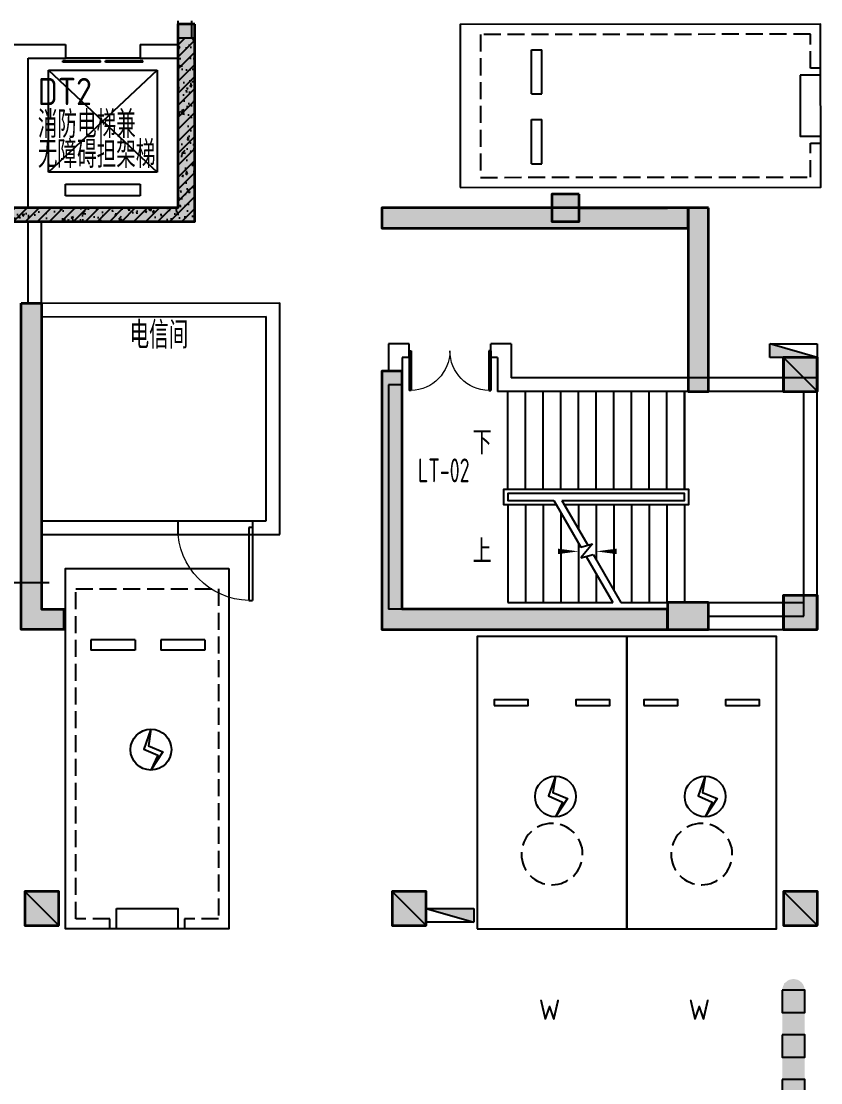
# Model space of a CAD drawing. Extents: x 512858 to 514372, y -232486 to -231710.
# Drawn here: x 512956.27 to 512968.02, y -232100.16 to -232084.55 of the extents above; entities that cross this region are included whole.
import ezdxf
from ezdxf.enums import TextEntityAlignment as Align

# ---------------------------------------------------------------- set-up
doc = ezdxf.new("R2010")
doc.units = 0
doc.header["$LTSCALE"] = 1000
for name, pattern in [('B1F_车位$0$__DASH', [0.35, 0.25, -0.1]), ('B1F_车位$0$DASH', [0.35, 0.25, -0.1]), ('新块$0$__DASH', [0.35, 0.25, -0.1]), ('新块$0$DASH', [0.35, 0.25, -0.1])]:
    doc.linetypes.add(name, pattern=pattern)
doc.layers.get('0').update_dxf_attribs({"color": 252})
for name, color, linetype in [('2#HXT-B1$0$A-DOOR', 252, 'Continuous'), ('2#HXT-B1$0$A-PATT-COLU', 252, 'Continuous'), ('2#HXT-B1$0$A-STAIR', 252, 'Continuous'), ('2#HXT-B1$0$A-STR-CONC-B', 252, 'Continuous'), ('2#HXT-B1$0$A-WALL-S', 252, 'Continuous'), ('_0', 252, 'Continuous'), ('A-ANNO-100-TXT', 252, 'Continuous'), ('A-ANNO-50-SYMB', 252, 'Continuous'), ('A-ANNO-HATC-PATT', 252, 'Continuous'), ('A-ANNO-NOTE', 252, 'Continuous'), ('A-COLU-CONC', 252, 'Continuous'), ('A-DOOR-FIRE', 252, 'Continuous'), ('A-FIRE-DOOR', 252, 'Continuous'), ('A-STAIR', 252, 'Continuous'), ('A-WALL-BLOK', 252, 'Continuous'), ('A-WALL-S', 252, 'Continuous'), ('AA-WALL', 252, 'Continuous'), ('AD-普通车位', 252, 'Continuous'), ('B1F_车位$0$A-PARK-W', 252, 'Continuous'), ('B1F_车位$0$AD-微型车位', 252, 'B1F_车位$0$DASH'), ('B1F_车位$0$P-减速带', 252, 'Continuous'), ('建-房间名称', 252, 'Continuous'), ('新块$0$A-PARK-D', 252, 'Continuous'), ('新块$0$AD-普通车位', 252, '新块$0$DASH'), ('风井', 252, 'Continuous')]:
    doc.layers.add(name, color=color, linetype=linetype)
for name, color, linetype, lineweight in [('P-FIRE-FH', 252, 'Continuous', 25), ('S-COLU', 252, 'Continuous', 35), ('s-colu-cons', 252, 'Continuous', 35), ('S-COLU-HATC', 252, 'Continuous', 25), ('S-WALL', 252, 'Continuous', 35), ('S-WALL-HATC', 252, 'Continuous', 25)]:
    doc.layers.add(name, color=color, linetype=linetype, lineweight=lineweight)
doc.styles.add('_TCH_DIM', font='TSSDENG.shx', dxfattribs={"width": 0.8, "bigfont": 'hztxt.shx'})
doc.styles.add('B1F_车位$0$CADReader_TextStyle', font='tssdeng.shx', dxfattribs={"height": 0.2, "bigfont": 'gbcbig.shx'})
doc.styles.add('TYDG_02', font='TSSDENG.shx', dxfattribs={"width": 0.8, "bigfont": 'hztxt.shx'})
doc.styles.add('邻里中心-雨水$0$STANDARD', font='GBENOR', dxfattribs={"bigfont": 'GBCBIG'})
pattern_1 = [(45, (0, 0), (-88.38834764831844, 88.38834764831844), []), (50, (0, 0), (358.6300913003767, -31.37606749129755), [37.5, -412.5]), (355, (0, 0), (-69.3756668065, 376.0960668500059), [30, -330]), (100.4514, (29.88584, -2.61467), (289.2546908570108, 344.7197710304768), [31.870095, -350.571056]), (46.1842, (0, 100), (533.6205243128222, -82.75950716450905), [56.25, -618.75]), (96.63560000000001, (44.4683725, 93.1033465), (467.3313527743517, 487.0589354502209), [47.805144, -525.8565]), (351.1842, (0, 100), (467.3309725668136, 487.0593004626623), [45, -495]), (21, (50, 75), (298.4535260592309, -201.3094453326694), [37.5, -412.5]), (325.9999999999999, (50, 75), (121.6576659607912, 362.5750225234264), [30, -330]), (71.4514, (74.8711165, 58.224197), (420.111314290745, 161.2652483549762), [31.870095, -350.571056]), (37.5, (0, 0), (6.079927658645312, 166.4469269156558), [0, -326, 0, -335, 0, -331.25]), (7.5, (0, 0), (131.5347687210743, 197.2058559411801), [0, -191, 0, -318.5, 0, -126.25]), (-32.5, (-111.5, 0), (266.9112180862045, -11.27743586718988), [0, -125, 0, -390, 0, -517.5]), (-42.50000000000001, (-161.5, 0), (291.5930846711931, 50.05249116615887), [0, -162.5, 0, -259, 0, -367.5])]

# ---------------------------------------------------------------- blocks, each defined once
blk = doc.blocks.new('B1F_车位$0$A$C7DEF2C06')
at = {"layer": 'B1F_车位$0$A-PARK-W', "ltscale": 1000}
for points in [[(-1100.000007629395, 4300), (1099.999992370605, 4300), (1099.999992370605, 0), (-1100.000007629395, 0)], [(-850.0000152587891, 1013.545161247253), (-350.0000076293945, 1013.545161247253), (-350.0000076293945, 933.5451612472534), (-850.0000076293945, 933.5451622009277)], [(349.9999923706055, 1013.545162200928), (849.9999923706055, 1013.545162200928), (849.9999923706055, 933.5451622009277), (349.9999923706055, 933.5451612472534)]]:
    blk.add_lwpolyline(points, close=True, dxfattribs=at)
at = {"layer": 'B1F_车位$0$A-PARK-W', "linetype": 'B1F_车位$0$__DASH'}
blk.add_circle((-7.6293945312e-06, 3200), 449.9999999999999, dxfattribs=at)
at = {"layer": 'B1F_车位$0$A-PARK-W', "style": 'B1F_车位$0$CADReader_TextStyle'}
blk.add_text('W', height=299.9999999999999, rotation=180, dxfattribs=at).set_placement((123.4111938476562, 5727.089138031006), align=Align.BOTTOM_LEFT)
blk = doc.blocks.new('B1F_车位$0$微型车停车位')
at = {"layer": 'B1F_车位$0$A-PARK-W', "ltscale": 1000, "extrusion": (2.154753655893724e-06, 3.684343053156277e-06, -0.9999999999908914), "rotation": 179.999998871306}
blk.add_blockref('B1F_车位$0$A$C7DEF2C06', (-0.0002601499170256, 4299.998865311438), dxfattribs=at)
blk = doc.blocks.new('新块$0$A$C0EC85F9A')
at = {"layer": '新块$0$A-PARK-D'}
for p, q in [((1024.865119934082, 1200.108159065247), (374.865119934082, 1200.108155250549)), ((374.8651123046875, 1050.108156204224), (374.865119934082, 1200.108155250549)), ((1024.865119934082, 1050.108158111572), (1024.865119934082, 1200.108159065247)), ((2049.865119934082, 1200.108160018921), (1399.865112304688, 1200.108158111572)), ((1399.865127563477, 1050.108156204224), (1399.865112304688, 1200.108158111572)), ((2049.865127563477, 1050.108158111572), (2049.865119934082, 1200.108160018921)), ((1024.865119934082, 1050.108158111572), (374.8651123046875, 1050.108156204224)), ((2049.865127563477, 1050.108158111572), (1399.865127563477, 1050.108156204224))]:
    blk.add_line(p, q, dxfattribs=at)
for points in [[(2400, 9.536743164e-07), (2400.000007629395, 5300), (7.6293945312e-06, 5300), (0, 0)], [(750.0000076293945, 5000.000000953674), (1650.000015258789, 5000.000000953674), (1650, 5299.999997138977), (750, 5299.999999046326)]]:
    blk.add_lwpolyline(points, close=True, dxfattribs=at)
at = {"layer": '新块$0$A-PARK-D', "linetype": '新块$0$__DASH'}
blk.add_lwpolyline([(650, 5300.000000953674), (650.0000076293945, 5150), (150, 5150.000000953674), (150.0000076293945, 300), (2250.000007629395, 300.0000009536743), (2250.000015258789, 5150), (1750.000007629395, 5150), (1750.000007629395, 5300.000000953674)], dxfattribs=at)
blk = doc.blocks.new('新块$0$dfghgfhfghg')
at = {"layer": '新块$0$A-PARK-D', "extrusion": (-1.872561112644678e-08, 1.87406039580014e-20, 0.9999999999999999), "rotation": 8.24447464e-08}
blk.add_blockref('新块$0$A$C0EC85F9A', (-1200.000000011176, -2800.000008820101, -2.2470733351e-05), dxfattribs=at)
blk = doc.blocks.new('A$C040F5B7D')
at = {"layer": '新块$0$AD-普通车位', "extrusion": (2.154672387120172e-06, 6.254128229541402e-07, -0.9999999999974832), "zscale": -1}
blk.add_blockref('新块$0$dfghgfhfghg', (-1200.000486263942, 2799.99967507812, 0.0051262731014366), dxfattribs=at)
blk = doc.blocks.new('CHEWEI')
at = {"layer": 'AD-普通车位', "extrusion": (0, 0, -1), "zscale": -1, "rotation": 89.95042150566081}
blk.add_blockref('A$C040F5B7D', (-624583.6850738192, 202123.1161365144, -0.0041540099111295), dxfattribs=at)
at = {"layer": 'AD-普通车位', "extrusion": (0, 0, -1), "xscale": -1, "zscale": -1, "rotation": 180}
blk.add_blockref('A$C040F5B7D', (-621182.9431304957, 196523.078136235, -0.0135671869861596), dxfattribs=at)
blk = doc.blocks.new('电动车')
at = {"layer": 'B1F_车位$0$A-PARK-W'}
for points in [[(625881.3127244372, 295771.7837683511), (625779.1904470803, 295479.8799666952), (625983.6286609786, 295390.3887376297), (625881.3127244372, 295171.7837683511)], [(625881.3127244371, 295771.7837683511), (625844.7634110507, 295529.8799666952), (626057.7715200944, 295440.3887376297), (625881.3127244372, 295171.7837683511)]]:
    blk.add_lwpolyline(points, dxfattribs=at)
blk.add_circle((625881.3127244372, 295471.7837683511), 300, dxfattribs=at)
blk = doc.blocks.new('2#HXT-B1$0$$DORLIB2D$00000127')
at = {"color": 0}
for points in [[(-0.5333333333328483, 0.7948983154366971), (-0.5333333333328483, 0.690405644187237)], [(-0.0333333333328483, 0.7948983154366971), (-0.5333333333328483, 0.7948983154366971)], [(-0.0333333333328483, 0.7948983154366971), (-0.0333333333328483, 0.690405644187237)], [(0.5333333333328483, 0.7948983154366971), (0.0333333333328483, 0.7948983154366971)], [(0.0333333333328483, 0.7948983154366971), (0.0333333333328483, 0.690405644187237)], [(0.5333333333328483, 0.7948983154366971), (0.5333333333328483, 0.690405644187237)], [(-0.0333333333328483, 0.690405644187237), (-0.5333333333328483, 0.690405644187237)], [(0.5333333333328483, 0.690405644187237), (0.0333333333328483, 0.690405644187237)], [(0.5, 0.4999999999999858), (-0.5, 0.4999999999999858)]]:
    blk.add_lwpolyline(points, dxfattribs=at)
blk = doc.blocks.new('2#HXT-B1')
at = {"layer": '2#HXT-B1$0$A-PATT-COLU'}
h = blk.add_hatch(dxfattribs=at)
h.set_pattern_fill('钢筋混凝土', color=256, scale=50, style=0)
h.set_pattern_definition(pattern_1)
h.paths.add_polyline_path([(-44937.02434097696, -23497.76585794636), (-44812.02434097696, -23497.76585794636), (-44812.02434097696, -23297.76585794636), (-45062.02434097696, -23297.76585794636), (-45062.02434097696, -23497.76585794636)], flags=17)
h = blk.add_hatch(dxfattribs=at)
h.set_pattern_fill('钢筋混凝土', color=256, scale=50, style=0)
h.set_pattern_definition(pattern_1)
h.paths.add_polyline_path([(-44937.02434097696, -25897.76585794636), (-44812.02434097696, -25997.76585794636), (-44812.02434097696, -23497.76585794636), (-44937.02434097696, -23497.76585794636), (-45062.02434097696, -23497.76585794636), (-45062.02434097696, -25797.76585794636)], flags=17)
h = blk.add_hatch(dxfattribs=at)
h.set_pattern_fill('钢筋混凝土', color=256, scale=50, style=0)
h.set_pattern_definition(pattern_1)
h.paths.add_polyline_path([(-48262.02434097708, -25864.43252461303), (-48262.02434097708, -25997.76585794636), (-47362.02434097708, -25997.76585794636), (-47362.02434097708, -25897.76585794636), (-47362.02434097708, -25797.76585794636), (-48162.02434097708, -25797.76585794636)], flags=17)
h = blk.add_hatch(dxfattribs=at)
h.set_pattern_fill('钢筋混凝土', color=256, scale=50, style=0)
h.set_pattern_definition(pattern_1)
h.paths.add_polyline_path([(-47362.02434097708, -25897.76585794636), (-47362.02434097708, -25997.76585794636), (-44812.02434097696, -25997.76585794636), (-44937.02434097696, -25897.76585794636), (-45062.02434097696, -25797.76585794636), (-47362.02434097708, -25797.76585794636)], flags=17)
at = {"layer": '2#HXT-B1$0$A-STAIR'}
for p, q in [((-46962.02434097708, -25272.76585794642), (-46962.02434097708, -23772.7658579463)), ((-46962.02434097708, -23772.7658579463), (-45362.02434097708, -23772.76585794636)), ((-46962.02434097708, -25272.76585794642), (-45362.02434097708, -23772.76585794636)), ((-46962.02434097708, -23772.7658579463), (-45362.02434097708, -25272.76585794648)), ((-45362.02434097708, -23772.76585794636), (-45362.02434097708, -25272.76585794648)), ((-45362.02434097708, -25272.76585794648), (-46962.02434097708, -25272.76585794642)), ((-46712.02434097708, -25622.7658579463), (-46712.02434097708, -25447.76585794642)), ((-46712.02434097708, -25447.76585794642), (-45612.02434097696, -25447.76585794636)), ((-45612.02434097696, -25447.76585794636), (-45612.02434097696, -25622.7658579463)), ((-45612.02434097696, -25622.7658579463), (-46712.02434097708, -25622.7658579463))]:
    blk.add_line(p, q, dxfattribs=at)
at = {"layer": '2#HXT-B1$0$A-STR-CONC-B'}
for p, q in [((-45062.02434097696, -23497.76585794636), (-45062.02434097696, -23297.76585794636)), ((-45062.02434097696, -23297.76585794636), (-44812.02434097696, -23297.76585794636)), ((-44812.02434097696, -23497.76585794636), (-44812.02434097696, -23297.76585794636)), ((-45062.02434097696, -25797.76585794636), (-45062.02434097696, -23497.76585794636)), ((-44812.02434097696, -25997.76585794636), (-44812.02434097696, -23497.76585794636)), ((-48162.02434097708, -25797.76585794636), (-47362.02434097708, -25797.76585794636)), ((-47362.02434097708, -25797.76585794636), (-45062.02434097696, -25797.76585794636)), ((-48262.02434097708, -25997.76585794636), (-47362.02434097708, -25997.76585794636)), ((-47362.02434097708, -25997.76585794636), (-44812.02434097696, -25997.76585794636))]:
    blk.add_line(p, q, dxfattribs=at)
at = {"layer": '2#HXT-B1$0$A-WALL-S'}
for p, q in [((-45062.02434097696, -23047.76187837828), (-45062.02434097696, -23297.76585794636)), ((-44862.02434097696, -23047.76187837828), (-44862.02434097696, -23297.76585794636)), ((-48162.02434097708, -23397.76585794636), (-47362.02434097696, -23397.76585794636)), ((-47362.02434097696, -23397.76585794636), (-46712.02434097708, -23397.76585794636)), ((-45612.02434097708, -23397.76585794636), (-45062.02434097696, -23397.76585794636)), ((-47262.02434097707, -25797.76585794636), (-47262.02434097697, -23597.76585794636)), ((-47262.02434097697, -23597.76585794636), (-46712.02434097708, -23597.76585794636)), ((-45612.02434097708, -23597.76585794636), (-45062.02434097696, -23597.76585794636))]:
    blk.add_line(p, q, dxfattribs=at)
for points in [[(-46712.02434097708, -23397.76585794636), (-46712.02434097708, -23597.76585794636)], [(-45612.02434097708, -23397.76585794636), (-45612.02434097708, -23597.76585794636)]]:
    blk.add_lwpolyline(points, dxfattribs=at)
at = {"layer": '2#HXT-B1$0$A-DOOR', "xscale": 1100, "yscale": -200, "zscale": 200}
blk.add_blockref('2#HXT-B1$0$$DORLIB2D$00000127', (-46162.02434097708, -23497.76585794636), dxfattribs=at)
blk = doc.blocks.new('$TwtSys$00000434')
for p, q in [((-0.5, 0.5), (-0.5, -0.5)), ((-0.5, -0.5), (0.5, 0.5)), ((0.5, 0.5), (-0.5, 0.5)), ((0.5, -0.5), (0.5, 0.5)), ((-0.5, -0.5), (0.5, -0.5))]:
    blk.add_line(p, q)
blk.add_solid([(0.5, -0.5), (0.5, 0.5), (-0.5, -0.5)])
blk = doc.blocks.new('A$C3CF8769D')
at = {"layer": 'P-FIRE-FH', "xscale": -700, "yscale": 200, "zscale": 700}
for p, rotation in [((99068.30579851218, -22899.7753192794), 5.30701e-11), ((94018.54657849295, -31199.90696583723), 180)]:
    blk.add_blockref('$TwtSys$00000434', p, dxfattribs=dict(at, rotation=rotation))
blk = doc.blocks.new('A$C59DA770B')
at = {"layer": 'S-COLU-HATC'}
for points in [[(-2999.958937613759, 6150.105393643898), (-3399.958937613759, 6150.105393643898), (-3399.958937613759, 5750.105393643898), (-2999.958937613759, 5750.105393643898)], [(500, 3750.190595166059), (0, 3750.190595166059), (0, 3250.190595166059), (500, 3250.190595166059)], [(500, 250), (0, 250), (0, -250), (500, -250)], [(-1099.96194794029, 150), (-1699.96194794029, 150), (-1699.96194794029, -250), (-1099.96194794029, -250)]]:
    blk.add_hatch(color=256, dxfattribs=at).paths.add_polyline_path(points)
at = {"layer": 'S-WALL-HATC'}
for points in [[(-8650.002795174718, 8650.088714030106), (-8900.002795174718, 8650.088714030106), (-8900.002795174718, 5950.06992406171), (-12000.00279515609, 5950.050289267092), (-12000.00279515609, 8650.077845446416), (-12300.00277820742, 8650.077845446416), (-12300.00277820742, 8450.077845446416), (-12200.00279515609, 8450.077845446416), (-12200.00279515609, 5750.049022502149), (-8650.002795174718, 5750.071507508866)], [(-1399.962274327409, 5950.10533030564), (-5899.89879247034, 5950.088111742109), (-5899.898013019934, 5650.087661902711), (-1399.961621553637, 5650.104880466184)], [(-1099.96194794029, 5950.118694614735), (-1399.96194794029, 5950.118694614735), (-1399.96194794029, 3250.190595166001), (-1099.96194794029, 3250.190595166001)], [(-11199.98308538832, 4550.021474039939), (-10899.98308538832, 4550.021474039939), (-10899.98308538832, 50), (-10574.9855988957, 50), (-10574.9855988957, -250), (-11199.98308538832, -250)], [(-5199.96420611348, 50), (-5599.8969873311, 49.99999710562406), (-5599.896722559817, 3550.060910827538), (-5899.896721842233, 3550.060919510724), (-5899.897011715453, -249.9999942111899), (-1699.96194794029, -250), (-1699.96194794029, 50)]]:
    blk.add_hatch(color=256, dxfattribs=at).paths.add_polyline_path(points)
at = {"layer": 'S-COLU'}
for points in [[(-2999.958937613759, 6150.105393643898), (-3399.958937613759, 6150.105393643898), (-3399.958937613759, 5750.105393643898), (-2999.958937613759, 5750.105393643898)], [(500, 3750.190595166059), (0, 3750.190595166059), (0, 3250.190595166059), (500, 3250.190595166059)], [(500, 250), (0, 250), (0, -250), (500, -250)], [(-1099.96194794029, 150), (-1699.96194794029, 150), (-1699.96194794029, -250), (-1099.96194794029, -250)]]:
    blk.add_lwpolyline(points, close=True, dxfattribs=at)
at = {"layer": 'S-WALL'}
for points in [[(-8650.002795174718, 8650.088714030106), (-8900.002795174718, 8650.088714030106), (-8900.002795174718, 5950.06992406171), (-12000.00279515609, 5950.050289267092), (-12000.00279515609, 8650.077845446416), (-12300.00277820742, 8650.077845446416), (-12300.00277820742, 8450.077845446416), (-12200.00279515609, 8450.077845446416), (-12200.00279515609, 5750.049022502149), (-8650.002795174718, 5750.071507508866), (-8650.002795174718, 8650.088714030106)], [(-1399.962274327409, 5950.10533030564), (-5899.89879247034, 5950.088111742109), (-5899.898013019934, 5650.087661902711), (-1399.961621553637, 5650.104880466184)], [(-1699.96194794029, 5950.11552771437), (-2999.958937613759, 5950.107293787296)], [(-1099.96194794029, 5950.118694614735), (-1399.96194794029, 5950.118694614735), (-1399.96194794029, 3250.190595166001), (-1099.96194794029, 3250.190595166001)], [(-11199.98308538832, 4550.021474039939), (-10899.98308538832, 4550.021474039939), (-10899.98308538832, 50), (-10574.9855988957, 50), (-10574.9855988957, -250), (-11199.98308538832, -250), (-11199.98308538832, 4550.021474039939)], [(-5199.96420611348, 50), (-5599.8969873311, 49.99999710562406), (-5599.896722559817, 3550.060910827538), (-5899.896721842233, 3550.060919510724), (-5899.897011715453, -249.9999942111899), (-1699.96194794029, -250), (-1699.96194794029, 50)]]:
    blk.add_lwpolyline(points, close=True, dxfattribs=at)
blk = doc.blocks.new('B1F_车位$0$减速垄')
at = {"layer": 'B1F_车位$0$P-减速带'}
for points in [[(180.2115401390474, 180.4116978887469), (180.612077946309, -180.4116978850216, -1)], [(4149.268893503119, 184.81761376746), (4149.669431310613, -176.0057820044458, 1)]]:
    blk.add_hatch(color=253, dxfattribs=at).paths.add_polyline_path(points)
at = {"layer": 'B1F_车位$0$P-减速带', "color": 253, "const_width": 0.2237249616022433}
blk.add_lwpolyline([(180.6120779456105, -180.4116978850216, -1), (180.2115401383489, 180.4116978887469)], format="xyb", dxfattribs=at)
at = {"layer": 'B1F_车位$0$P-减速带', "color": 8}
for points in [[(180.6120779456105, -180.4116978850216), (541.4354737184476, -180.0111600793898), (541.0349359109532, 180.8122356943786), (180.2115401383489, 180.4116978887469)], [(902.2588694640435, -179.6106222718954), (1263.082265236648, -179.2100844625384), (1262.681727429386, 181.6133113093674), (901.858331656782, 181.212773501873)], [(1623.905660982709, -178.809546655044), (1984.729056755314, -178.4090088494122), (1984.328518947819, 182.4143869224936), (1623.505123174982, 182.0138491168618)], [(2345.55245250091, -178.0084710419178), (2706.375848273747, -177.6079332344234), (2705.975310466019, 183.215462539345), (2345.151914693415, 182.8149247318506)], [(3067.199244018644, -177.2073954287916), (3428.022639791481, -176.8068576194346), (3427.622101983987, 184.0165381524712), (3066.798706211383, 183.6160003449768)], [(3788.846035537077, -176.4063198119402), (4149.669431309914, -176.0057820044458), (4149.26889350242, 184.81761376746), (3788.445497729816, 184.4170759599656)]]:
    blk.add_lwpolyline(points, close=True, dxfattribs=at)
at = {"layer": 'B1F_车位$0$P-减速带', "color": 253}
for points in [[(2706.375848273514, -177.6079332344234), (3067.199244018644, -177.2073954287916), (3066.798706211383, 183.6160003449768), (2705.975310465787, 183.215462539345)], [(3428.022639791481, -176.8068576212972), (3788.846035537077, -176.4063198119402), (3788.445497729816, 184.4170759599656), (3427.622101983987, 184.0165381524712)]]:
    blk.add_lwpolyline(points, close=True, dxfattribs=at)
at = {"layer": 'B1F_车位$0$P-减速带', "color": 8}
for points in [[(180.2115401383489, 180.4116978887469), (541.034935911186, 180.8122356943786), (180.6120779458433, -180.4116978850216), (541.4354737184476, -180.0111600793898)], [(901.8583316563163, 181.212773501873), (1262.681727429619, 181.6133113093674), (902.2588694635779, -179.6106222718954), (1263.082265236881, -179.2100844625384)], [(1623.505123174749, 182.0138491168618), (1984.328518948052, 182.4143869224936), (1623.905660982011, -178.809546655044), (1984.729056755314, -178.4090088494122)], [(2345.15191469295, 182.8149247318506), (2705.975310466485, 183.215462539345), (2345.552452500444, -178.0084710419178), (2706.375848273747, -177.6079332344234)], [(3066.798706211615, 183.6160003449768), (3427.62210198422, 184.0165381524712), (3067.19924401911, -177.2073954287916), (3428.022639791481, -176.8068576194346)], [(3788.445497729816, 184.4170759599656), (4149.268893502885, 184.81761376746), (3788.846035537077, -176.4063198119402), (4149.669431310147, -176.0057820044458)]]:
    blk.add_solid(points, dxfattribs=at)
at = {"layer": 'B1F_车位$0$P-减速带', "color": 253}
for points in [[(541.034935911186, 180.8122356943786), (901.8583316563163, 181.212773501873), (541.4354737184476, -180.0111600793898), (902.2588694635779, -179.6106222718954)], [(1262.681727429386, 181.6133113093674), (1623.505123174749, 182.0138491168618), (1263.082265236881, -179.210084464401), (1623.905660982011, -178.809546655044)], [(1984.328518947819, 182.4143869224936), (2345.15191469295, 182.8149247318506), (1984.729056755081, -178.4090088494122), (2345.552452500444, -178.0084710419178)], [(2705.975310466485, 183.215462539345), (3066.798706211615, 183.6160003449768), (2706.375848273979, -177.6079332344234), (3067.19924401911, -177.2073954287916)], [(3427.62210198422, 184.0165381524712), (3788.44549772935, 184.4170759599656), (3428.022639791481, -176.8068576194346), (3788.846035536844, -176.4063198119402)]]:
    blk.add_solid(points, dxfattribs=at)
blk = doc.blocks.new('A$C5B776904')
at = {"layer": 'S-COLU-HATC'}
for points in [[(99518.6196814878, -23599.96748295636), (99518.6196814878, -23099.96748295636), (99018.6196814878, -23099.96748295636), (99018.6196814878, -23599.96748295636)], [(99518.6196814878, -27099.99999476271), (99518.6196814878, -26599.99999476271), (99018.6196814878, -26599.99999476271), (99018.6196814878, -27099.99999476271)], [(88368.61968148779, -31449.99999476271), (88368.61968148779, -30949.99999476271), (87868.61968148779, -30949.99999476271), (87868.61968148779, -31449.99999476271)], [(93768.6196814878, -31450.00000000012), (93768.6196814878, -30949.99999476271), (93268.6196814878, -30949.99999476271), (93268.6196814878, -31450.00000000012)], [(99518.6196814878, -31449.99999999988), (99518.6196814878, -30949.99999476259), (99018.6196814878, -30949.99999476282), (99018.6196814878, -31450.00000000023)]]:
    blk.add_hatch(color=256, dxfattribs=at).paths.add_polyline_path(points)
at = {"linetype": 'ByBlock'}
for p, q in [((99018.6196814878, -23099.96748295636), (99518.6196814878, -23599.96748295636)), ((87868.61968148779, -30949.99999476271), (88368.61968148779, -31449.99999476271)), ((93268.6196814878, -30949.99999476271), (93768.6196814878, -31449.99999476271)), ((99018.6196814878, -30949.99999476271), (99518.6196814878, -31450.00000000012))]:
    blk.add_line(p, q, dxfattribs=at)
at = {"layer": 's-colu-cons'}
for points in [[(99518.6196814878, -23599.96748295636), (99518.6196814878, -23099.96748295636), (99018.6196814878, -23099.96748295636), (99018.6196814878, -23599.96748295636)], [(99518.6196814878, -27099.99999476271), (99518.6196814878, -26599.99999476271), (99018.6196814878, -26599.99999476271), (99018.6196814878, -27099.99999476271)], [(88368.61968148779, -31449.99999476271), (88368.61968148779, -30949.99999476271), (87868.61968148779, -30949.99999476271), (87868.61968148779, -31449.99999476271)], [(93768.6196814878, -31449.99999476271), (93768.6196814878, -30949.99999476271), (93268.6196814878, -30949.99999476271), (93268.6196814878, -31449.99999476271)], [(99518.6196814878, -31449.99999476271), (99518.6196814878, -30949.99999476271), (99018.6196814878, -30949.99999476271), (99018.6196814878, -31449.99999476271)]]:
    blk.add_lwpolyline(points, close=True, dxfattribs=at)
blk = doc.blocks.new('$DorLib2D$00000001')
for p, q in [((0.45, 0.9750000000000001), (0.5000000000000002, 0.9750000000000001)), ((0.45, 0), (0.45, 0.9750000000000001)), ((0.5, 0), (0.5, 0.9750000000000001)), ((0.5, 0), (0.45, 0))]:
    blk.add_line(p, q)
at = {"lineweight": 13}
blk.add_arc((0.475, 0), 0.975, 91.4692835813538, 180, dxfattribs=at)
blk = doc.blocks.new('$DorLib2D$00000002')
for p, q in [((-0.5, -1e-16), (-0.5000000000000007, 0.4875)), ((-0.4750000000000007, 0.4875), (-0.5000000000000007, 0.4875)), ((-0.475, 0), (-0.4750000000000007, 0.4875)), ((0.475, 0), (0.4750000000000007, 0.4875)), ((0.4750000000000007, 0.4875), (0.5000000000000007, 0.4875)), ((0.5, -1e-16), (0.5000000000000007, 0.4875)), ((-0.5, -1e-16), (-0.475, 0)), ((0.5, -1e-16), (0.475, 0))]:
    blk.add_line(p, q)
at = {"lineweight": 13}
for centre, start, end in [((-0.4875, 0), 0, 88.53071641864632), ((0.4875, 0), 91.46928358135371, 180)]:
    blk.add_arc(centre, 0.4875, start, end, dxfattribs=at)
blk = doc.blocks.new('B-BZZ')
at = {"layer": 'A-ANNO-HATC-PATT'}
for points in [[(629523.8100621793, -49827.39508226136), (629523.8100621793, -50327.39508226136), (630023.8100621793, -50327.39508226136), (630023.8100621793, -49827.39508226136)], [(629523.8100621793, -53327.61976298183), (629523.8100621793, -53827.61976298183), (630023.8100621793, -53827.61976298183), (630023.8100621793, -53327.61976298183)], [(618373.8170093148, -57677.6197629816), (618373.8170093148, -58177.6197629816), (618873.8170093148, -58177.6197629816), (618873.8170093148, -57677.6197629816)], [(623773.8170093148, -57677.6197629816), (623773.8170093148, -58177.6197629816), (624273.8170093148, -58177.6197629816), (624273.8170093148, -57677.6197629816)], [(629523.8170093148, -57677.6197629816), (629523.8170093148, -58177.6197629816), (630023.8170093148, -58177.6197629816), (630023.8170093148, -57677.6197629816)]]:
    blk.add_hatch(color=256, dxfattribs=at).paths.add_polyline_path(points, flags=17)
at = {"layer": 'A-COLU-CONC'}
for points in [[(629523.8100621793, -50327.39508226136), (630023.8100621793, -50327.39508226136), (630023.8100621793, -49827.39508226136), (629523.8100621793, -49827.39508226136)], [(629523.8100621793, -53827.61976298183), (630023.8100621793, -53827.61976298183), (630023.8100621793, -53327.61976298183), (629523.8100621793, -53327.61976298183)], [(618373.8170093148, -58177.6197629816), (618873.8170093148, -58177.6197629816), (618873.8170093148, -57677.6197629816), (618373.8170093148, -57677.6197629816)], [(623773.8170093148, -58177.6197629816), (624273.8170093148, -58177.6197629816), (624273.8170093148, -57677.6197629816), (623773.8170093148, -57677.6197629816)], [(629523.8170093148, -58177.6197629816), (630023.8170093148, -58177.6197629816), (630023.8170093148, -57677.6197629816), (629523.8170093148, -57677.6197629816)]]:
    blk.add_lwpolyline(points, close=True, dxfattribs=at)

msp = doc.modelspace()

# ---------------------------------------------------------------- linework, layer by layer
at = {"layer": 'A-ANNO-50-SYMB', "color": 252}
for points in [[(512963.2904094735, -232090.7476869239, 0, 0, 0), (512966.8954094735, -232090.7476869239, 0, 0, 0), (512966.8954094735, -232092.347686924, 0, 0, 0), (512964.7204094735, -232092.347686924, 0, 0.08, 0), (512965.0204094735, -232092.347686924, 0, 0, 0)], [(512963.2904094735, -232092.347686924, 0, 0, 0), (512964.4604094735, -232092.347686924, 0, 0.08, 0), (512964.1604094735, -232092.347686924, 0, 0, 0)]]:
    msp.add_lwpolyline(points, format="xyseb", dxfattribs=at)
at = {"layer": 'A-ANNO-NOTE', "color": 252}
msp.add_line((512954.9396739784, -232092.8054342983), (512956.6806929992, -232092.8054342983), dxfattribs=at)
at = {"layer": 'A-DOOR-FIRE', "color": 252}
for p, q in [((512958.5703293539, -232091.8983670245), (512959.6703293538, -232091.8983670245)), ((512958.5703293539, -232092.0983670245), (512959.6703293538, -232092.0983670245))]:
    msp.add_line(p, q, dxfattribs=at)
at = {"layer": 'A-STAIR', "color": 252}
for p, q in [((512966.0204094735, -232089.9976869239), (512963.4204094735, -232089.9976869239)), ((512963.4204094735, -232091.4376869239), (512963.4204094735, -232089.9976869239)), ((512963.6804094735, -232091.4376869239), (512963.6804094735, -232089.9976869239)), ((512963.9404094735, -232091.4376869239), (512963.9404094735, -232089.9976869239)), ((512964.2004094734, -232091.4376869239), (512964.2004094734, -232089.9976869239)), ((512964.4604094735, -232091.4376869239), (512964.4604094735, -232089.9976869239)), ((512964.7204094735, -232091.4376869239), (512964.7204094735, -232089.9976869239)), ((512964.9804094735, -232091.4376869239), (512964.9804094735, -232089.9976869239)), ((512965.2404094735, -232091.4376869239), (512965.2404094735, -232089.9976869239)), ((512965.5004094735, -232091.4376869239), (512965.5004094735, -232089.9976869239)), ((512965.7604094734, -232091.4376869239), (512965.7604094734, -232089.9976869239)), ((512966.0204094735, -232091.4376869239), (512966.0204094735, -232089.9976869239)), ((512967.7704094735, -232089.9976869239), (512966.0204094735, -232089.9976869239)), ((512966.0204094735, -232089.9976869239), (512966.0204094735, -232091.4376869239)), ((512967.7704094735, -232093.097686924), (512967.7704094735, -232089.9976869239)), ((512964.0996617447, -232091.597686924), (512964.1343027608, -232091.657686924)), ((512964.2151317985, -232091.597686924), (512964.2497728146, -232091.657686924)), ((512963.4204094735, -232091.657686924), (512963.4204094735, -232093.097686924)), ((512963.6804094735, -232091.657686924), (512963.6804094735, -232093.097686924)), ((512963.9404094735, -232091.657686924), (512963.9404094735, -232093.097686924)), ((512964.1343027608, -232091.657686924), (512964.4954907411, -232092.283282857)), ((512964.2004094734, -232091.772187109), (512964.2004094734, -232093.097686924)), ((512964.2497728146, -232091.657686924), (512964.5954907411, -232092.2564879377)), ((512964.4604094735, -232091.657686924), (512964.4604094735, -232092.022520319)), ((512964.7204094735, -232091.657686924), (512964.7204094735, -232092.4728535289)), ((512964.9804094735, -232091.657686924), (512964.9804094735, -232092.9231867389)), ((512965.2404094735, -232091.657686924), (512965.2404094735, -232093.097686924)), ((512965.5004094735, -232091.657686924), (512965.5004094735, -232093.097686924)), ((512965.7604094734, -232091.657686924), (512965.7604094734, -232093.097686924)), ((512966.0204094735, -232091.657686924), (512966.0204094735, -232093.097686924)), ((512966.0204094735, -232091.657686924), (512966.0204094735, -232093.097686924)), ((512964.4604094735, -232092.222520319), (512964.4604094735, -232093.097686924)), ((512964.6678422924, -232092.237101398), (512964.494950058, -232092.4431463394)), ((512964.4954907411, -232092.283282857), (512964.6678422924, -232092.237101398)), ((512964.494950058, -232092.4431463394), (512964.6753500446, -232092.3948083087)), ((512964.5753500446, -232092.4216032279), (512964.9656871484, -232093.097686924)), ((512964.6753500446, -232092.3948083087), (512965.0811572023, -232093.097686924)), ((512964.7204094735, -232092.6728535289), (512964.7204094735, -232093.097686924)), ((512963.4204094735, -232093.097686924), (512964.9656871484, -232093.097686924)), ((512965.0811572023, -232093.097686924), (512966.0204094735, -232093.097686924)), ((512966.0204094735, -232093.097686924), (512967.7704094735, -232093.097686924))]:
    msp.add_line(p, q, dxfattribs=at)
for points in [[(512964.2497728146, -232091.657686924), (512966.0804094734, -232091.657686924), (512966.0804094734, -232091.4376869239), (512963.3604094735, -232091.4376869239), (512963.3604094735, -232091.657686924), (512964.1343027608, -232091.657686924)], [(512964.2151317985, -232091.597686924), (512966.0204094735, -232091.597686924), (512966.0204094735, -232091.4976869239), (512963.4204094735, -232091.4976869239), (512963.4204094735, -232091.597686924), (512964.0996617447, -232091.597686924)]]:
    msp.add_lwpolyline(points, dxfattribs=at)
at = {"layer": 'A-WALL-BLOK', "color": 252}
for p, q in [((512956.3703233754, -232088.697662259), (512956.3703498622, -232087.4975689182)), ((512956.3703498622, -232087.4975689182), (512956.5703498622, -232087.4975733323)), ((512956.5703233754, -232088.6976666731), (512956.5703498622, -232087.4975733323)), ((512956.3703233754, -232088.697662259), (512956.5703233754, -232088.6976666731)), ((512956.5703233754, -232088.697665447), (512960.0703233922, -232088.6955643923)), ((512956.5703233754, -232088.697665447), (512956.5704434356, -232088.897665411)), ((512960.0703233663, -232092.0983670245), (512960.0703233922, -232088.6955643923)), ((512956.5704434356, -232088.897665411), (512959.8703233906, -232088.8956844886)), ((512959.8703233678, -232091.8983670245), (512959.8703233906, -232088.8956844886)), ((512961.6703167679, -232089.8983686247), (512961.6703101867, -232093.1983686247)), ((512961.8703167679, -232089.8983690236), (512961.6703167679, -232089.8983686247)), ((512961.8703167679, -232089.8983690236), (512961.8703101868, -232093.1983690236)), ((512956.5703293539, -232091.8983670245), (512958.5703293539, -232091.8983670245)), ((512956.5703293539, -232091.8983670245), (512956.5703293539, -232092.0983670245)), ((512959.6703293538, -232091.8983670245), (512959.8703233678, -232091.8983670245)), ((512956.5703293539, -232092.0983670245), (512958.5703293539, -232092.0983670245)), ((512959.6703293538, -232092.0983670245), (512960.0703233663, -232092.0983670245)), ((512961.8703101868, -232093.1983690236), (512961.6703101867, -232093.1983686247))]:
    msp.add_line(p, q, dxfattribs=at)
for points in [[(512958.5703293539, -232091.8983670245), (512958.5703293539, -232092.0983670245)], [(512959.6703293538, -232091.8983670245), (512959.6703293538, -232092.0983670245)]]:
    msp.add_lwpolyline(points, dxfattribs=at)
at = {"layer": 'A-WALL-S', "color": 252}
for p, q in [((512961.6704094735, -232089.2976869239), (512961.6704094735, -232089.697686924)), ((512961.9704094735, -232089.2976869239), (512961.6704094735, -232089.2976869239)), ((512963.4704094735, -232089.2976869239), (512963.1704094735, -232089.2976869239)), ((512963.4704094735, -232089.2976869239), (512963.4704094735, -232089.7976869239)), ((512961.8704094735, -232089.4976869239), (512961.8704094735, -232089.697686924)), ((512961.9704094735, -232089.4976869239), (512961.8704094735, -232089.4976869239)), ((512963.2704094735, -232089.4976869239), (512963.1704094735, -232089.4976869239)), ((512963.2704094735, -232089.4976869239), (512963.2704094735, -232089.9976869239)), ((512961.8704094735, -232089.697686924), (512961.6704094735, -232089.697686924)), ((512967.9704094735, -232089.7976869239), (512963.4704094735, -232089.7976869239)), ((512967.9704094735, -232093.4976869239), (512967.9704094735, -232089.7976869239)), ((512967.7704094735, -232089.9976869239), (512963.2704094735, -232089.9976869239)), ((512967.7704094735, -232093.2976869239), (512967.7704094735, -232089.9976869239)), ((512966.3704094735, -232093.2976869239), (512967.7704094735, -232093.2976869239)), ((512966.3704094735, -232093.2976869239), (512966.3704094735, -232093.4976869239)), ((512966.3704094735, -232093.4976869239), (512967.9704094735, -232093.4976869239))]:
    msp.add_line(p, q, dxfattribs=at)
for points in [[(512961.9704094735, -232089.4976869239), (512961.9704094735, -232089.2976869239)], [(512963.1704094735, -232089.4976869239), (512963.1704094735, -232089.2976869239)]]:
    msp.add_lwpolyline(points, dxfattribs=at)

# ---------------------------------------------------------------- block references
at = {"color": 252, "xscale": 0.001, "yscale": 0.001, "zscale": 0.001}
for name, p in [('CHEWEI', (512338.1374485667, -232289.1218877299)), ('电动车', (512332.2951807132, -232390.7340119243, 6.7836172748e-06)), ('电动车', (512338.2402772051, -232391.4229085357, -1.6573202002e-06)), ('电动车', (512340.4402772051, -232391.4229084923, -1.6573201959e-06))]:
    msp.add_blockref(name, p, dxfattribs=at)
at = {"layer": '_0', "color": 252, "xscale": 0.001, "yscale": 0.001, "zscale": 0.001}
for name, p in [('A$C5B776904', (512868.4527887804, -232066.3985288259)), ('A$C3CF8769D', (512868.5520006623, -232066.4985288207)), ('A$C59DA770B', (512967.470342912, -232093.2475313009))]:
    msp.add_blockref(name, p, dxfattribs=at)
at = {"layer": 'A-DOOR-FIRE', "color": 252, "xscale": 1.1, "yscale": -1.1, "zscale": 0.2}
msp.add_blockref('$DorLib2D$00000001', (512959.1203293538, -232091.9983670245), dxfattribs=at)
at = {"layer": 'A-FIRE-DOOR', "color": 252, "xscale": -1.2, "yscale": 1.2, "zscale": 0.2, "rotation": 180}
msp.add_blockref('$DorLib2D$00000002', (512962.5704094735, -232089.3976869239), dxfattribs=at)
at = {"layer": 'AA-WALL', "color": 252, "xscale": 0.001, "yscale": 0.001, "zscale": 0.001}
msp.add_blockref('B-BZZ', (512337.9467328973, -232039.6709090577), dxfattribs=at)
at = {"layer": 'B1F_车位$0$AD-微型车位', "color": 252, "extrusion": (2.154753657797612e-06, 3.684343052042807e-06, -0.9999999999908914), "xscale": -0.001, "yscale": 0.001, "zscale": 0.001}
for p in [(-512964.0714069402, -232097.8985306438, 0.250182929349518), (-512966.2714069406, -232097.8985306004, 0.2501876698077211)]:
    msp.add_blockref('B1F_车位$0$微型车停车位', p, dxfattribs=at)
at = {"layer": 'B1F_车位$0$P-减速带', "color": 252, "xscale": 0.0009107163936434, "yscale": 0.0009107163936434, "zscale": 0.0009107163936434, "rotation": 269.9363979256362}
msp.add_blockref('B1F_车位$0$减速垄', (512967.6205499066, -232098.6354551684), dxfattribs=at)
at = {"layer": '风井', "color": 252, "xscale": 0.001, "yscale": 0.001, "zscale": 0.001, "rotation": 359.9998428469675}
msp.add_blockref('2#HXT-B1', (513003.6324385227, -232061.4999075704), dxfattribs=at)

# ---------------------------------------------------------------- texts
at = {"layer": 'A-ANNO-100-TXT', "color": 252, "style": 'TYDG_02', "width": 0.6400000000000001}
msp.add_text('LT-02', height=0.35, dxfattribs=at).set_placement((512962.0999307424, -232091.3314523082))
at = {"layer": 'A-ANNO-50-SYMB', "color": 252, "style": '_TCH_DIM', "width": 0.8}
for s, p in [('下', (512962.9054094735, -232090.9226869239)), ('上', (512962.9054094735, -232092.5226869239))]:
    msp.add_text(s, height=0.35, dxfattribs=at).set_placement(p)
at = {"layer": '建-房间名称', "color": 252, "style": '邻里中心-雨水$0$STANDARD'}
for s, p in [('DT2', (512956.5146631502, -232085.7865445426, -3.6014529e-09)), ('消防电梯兼', (512956.5146631502, -232086.2699004234, -3.6014529e-09)), ('无障碍担架梯', (512956.5146631502, -232086.7094903366, -3.6014529e-09)), ('电信间', (512957.8618777979, -232089.3674929316))]:
    msp.add_text(s, height=0.4, dxfattribs=at).set_placement(p)

doc.saveas('drawing.dxf')
